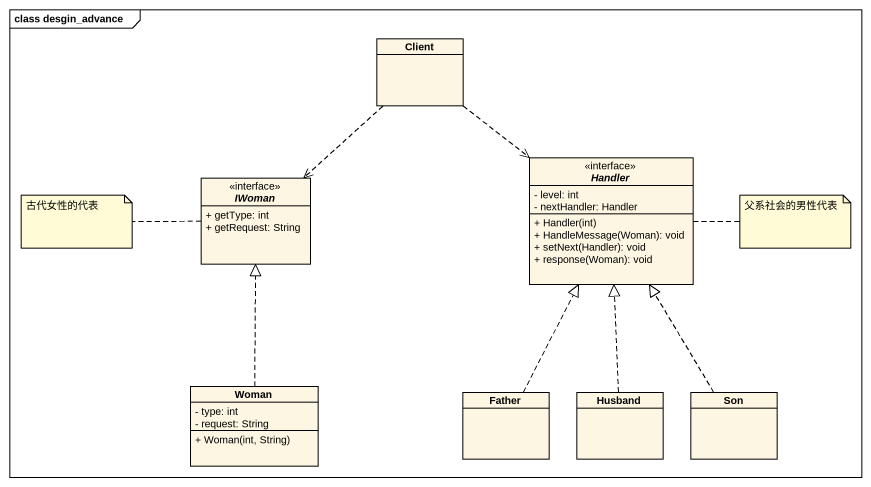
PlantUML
@startuml
mainframe class desgin_advance
hide circle
hide empty members
skinparam classAttributeIconSize 0
class Client
interface Handler {
  - level: int
  - nextHandler: Handler
  + Handler(int)
  + HandleMessage(Woman): void
  + setNext(Handler): void
  + response(Woman): void
}
interface IWoman {
  + getType: int
  + getRequest: String
}
class Woman {
  - type: int
  - request: String
  + Woman(int, String)
}
class Father
class Husband
class Son
Client ..> Handler
Client ..> IWoman
Woman .up.|> IWoman
Father .up.|> Handler
Husband .up.|> Handler
Son .up.|> Handler
note left of IWoman : 古代女性的代表
note right of Handler : 父系社会的男性代表
@enduml
